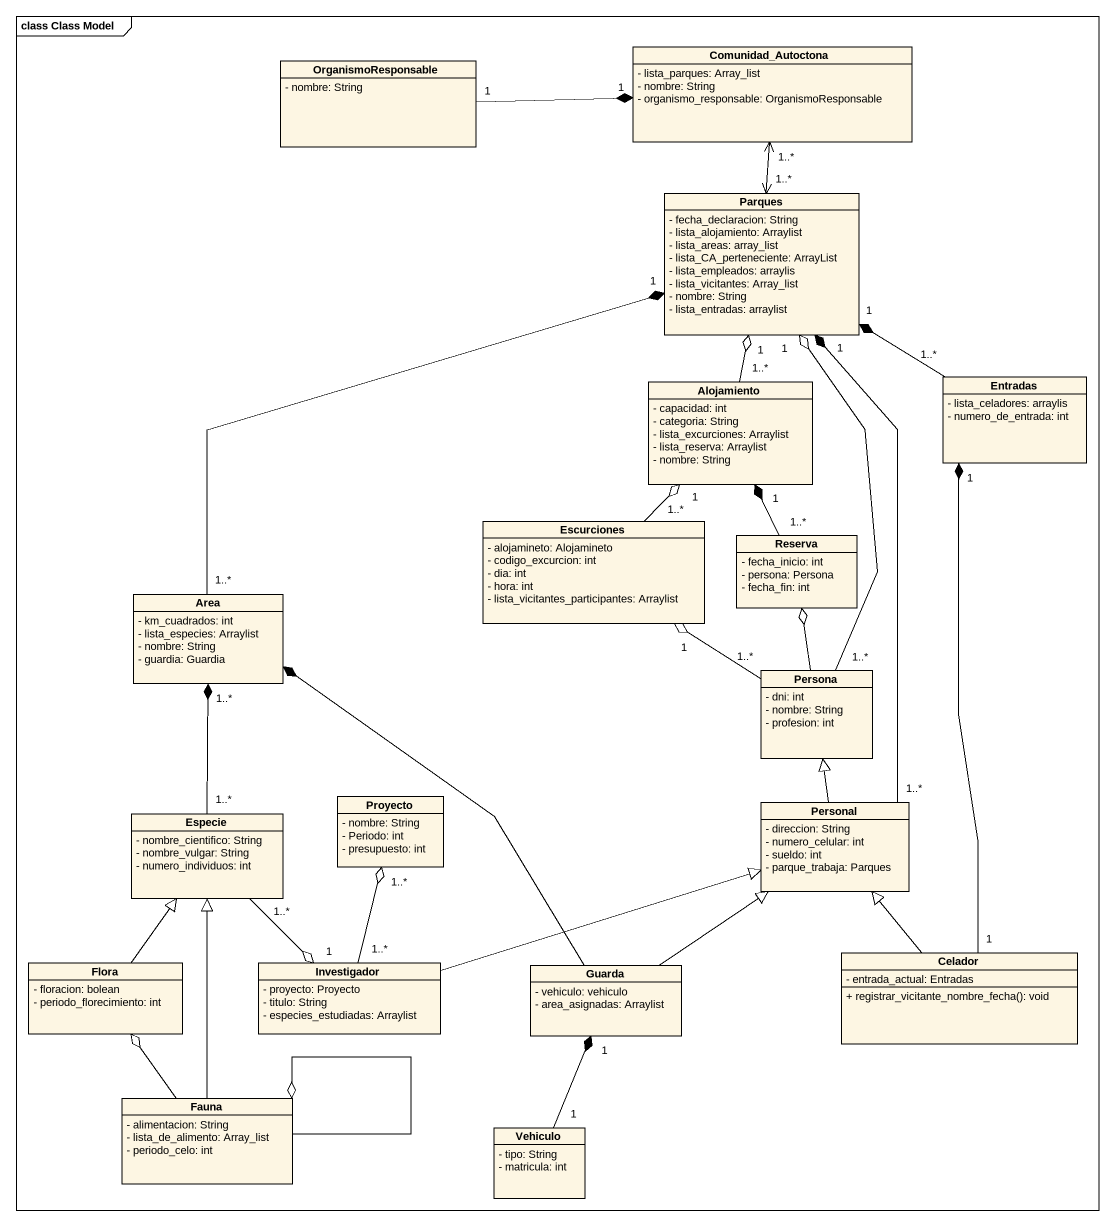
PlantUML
@startuml
mainframe class Class Model
hide circle
hide empty members
skinparam classAttributeIconSize 0
class OrganismoResponsable {
  - nombre: String
}
class Comunidad_Autoctona {
  - lista_parques: Array_list
  - nombre: String
  - organismo_responsable: OrganismoResponsable
}
class Parques {
  - fecha_declaracion: String
  - lista_alojamiento: Arraylist
  - lista_areas: array_list
  - lista_CA_perteneciente: ArrayList
  - lista_empleados: arraylis
  - lista_vicitantes: Array_list
  - nombre: String
  - lista_entradas: arraylist
}
class Alojamiento {
  - capacidad: int
  - categoria: String
  - lista_excurciones: Arraylist
  - lista_reserva: Arraylist
  - nombre: String
}
class Entradas {
  - lista_celadores: arraylis
  - numero_de_entrada: int
}
class Escurciones {
  - alojamineto: Alojamineto
  - codigo_excurcion: int
  - dia: int
  - hora: int
  - lista_vicitantes_participantes: Arraylist
}
class Reserva {
  - fecha_inicio: int
  - persona: Persona
  - fecha_fin: int
}
class Area {
  - km_cuadrados: int
  - lista_especies: Arraylist
  - nombre: String
  - guardia: Guardia
}
class Persona {
  - dni: int
  - nombre: String
  - profesion: int
}
class Especie {
  - nombre_cientifico: String
  - nombre_vulgar: String
  - numero_individuos: int
}
class Proyecto {
  - nombre: String
  - Periodo: int
  - presupuesto: int
}
class Personal {
  - direccion: String
  - numero_celular: int
  - sueldo: int
  - parque_trabaja: Parques
}
class Celador {
  - entrada_actual: Entradas
  + registrar_vicitante_nombre_fecha(): void
}
class Flora {
  - floracion: bolean
  - periodo_florecimiento: int
}
class Investigador {
  - proyecto: Proyecto
  - titulo: String
  - especies_estudiadas: Arraylist
}
class Guarda {
  - vehiculo: vehiculo
  - area_asignadas: Arraylist
}
class Fauna {
  - alimentacion: String
  - lista_de_alimento: Array_list
  - periodo_celo: int
}
class Vehiculo {
  - tipo: String
  - matricula: int
}
OrganismoResponsable "1" -right-* "1" Comunidad_Autoctona
Parques "1..*" <-up-> "1..*" Comunidad_Autoctona
Alojamiento "1..*" -up-o "1" Parques
Entradas "1..*" -up-* "1" Parques
Escurciones "1..*" -up-o "1" Alojamiento
Reserva "1..*" -up-* "1" Alojamiento
Area "1..*" -up-* "1" Parques
Persona "1..*" -up-o "1" Parques
Persona "1..*" -up-o "1" Escurciones
Persona -up-o Reserva
Especie "1..*" -up-* "1..*" Area
Especie "1..*" --o "1" Investigador
Personal "1..*" -up-* "1" Parques
Personal -up-|> Persona
Celador "1" -up-* "1" Entradas
Celador -up-|> Personal
Flora -up-|> Especie
Investigador "1..*" -up-o "1..*" Proyecto
Investigador -right-|> Personal
Guarda -up-* Area
Guarda -up-|> Personal
Fauna -up-|> Especie
Fauna -up-o Flora
Fauna --o Fauna
Vehiculo "1" -up-* "1" Guarda
@enduml
